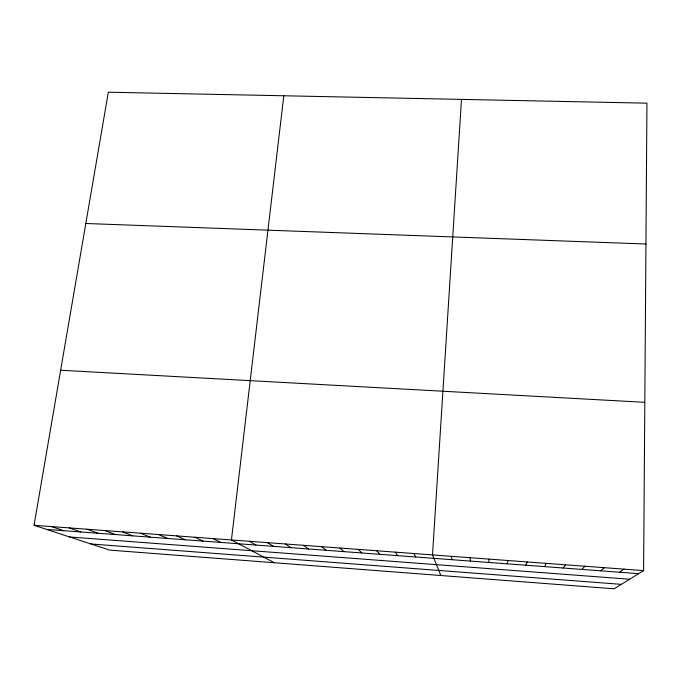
<?xml version="1.0" encoding="UTF-8"?>
<svg xmlns="http://www.w3.org/2000/svg" width="681" height="681" viewBox="0 0 681 681"><rect width="100%" height="100%" fill="white"/><g stroke="black" fill="none" stroke-linecap="round" stroke-linejoin="round"><path stroke-width="1.02" d="M643.605 570.601L646.95 103.171L108.339 92.199L34.05 525.289L109.615 550.103L614.151 588.801L643.605 570.601L34.05 525.289M461.488 99.392L432.503 554.904L440.871 575.513M488.779 562.463L489.043 559.11M283.798 95.774L231.438 539.956L274.409 562.744M507.226 563.842L508.06 560.523M525.758 565.221L527.162 561.944M544.366 566.618L546.358 563.366M563.059 568.014L565.63 564.804M581.829 569.418L584.988 566.243M600.685 570.823L604.439 567.69M619.625 572.236L623.975 569.137M85.823 223.496L645.946 244.011M60.643 370.243L644.805 402.318M46.631 529.418L638.65 573.657M69.658 536.977L629.627 579.233M90.956 543.974L621.353 584.349M51.603 526.592L63.708 530.695M69.232 527.903L80.869 531.98M86.938 529.222L98.098 533.266M104.729 530.542L115.395 534.559M122.589 531.87L132.778 535.853M140.533 533.206L150.229 537.156M158.554 534.542L167.756 538.467M176.651 535.887L185.351 539.786M194.834 537.241L203.032 541.106M213.093 538.594L220.789 542.434M249.323 541.293L255.996 545.064M267.284 542.621L273.447 546.366M285.322 543.966L290.974 547.677M303.437 545.311L308.578 548.997M321.628 546.664L326.25 550.316M339.904 548.026L343.999 551.644M358.266 549.388L361.832 552.972M376.695 550.759L379.734 554.308M395.218 552.138L397.713 555.653M413.818 553.517L415.768 557.007M451.265 556.3L452.116 559.722M470.111 557.705L470.409 561.084"/></g></svg>
